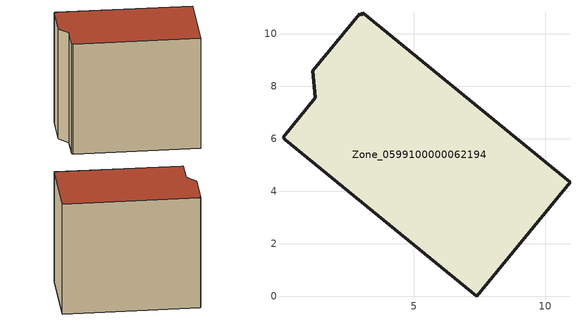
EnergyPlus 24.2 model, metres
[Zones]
Zone_0599100000062194
 floor ground (C_G): 3.04,10.8 10.94,4.34 7.39,0 0.1,5.96 0.01,6.05 1.23,7.56 1.15,8.59 2.94,10.76 2.98,10.71 z0
 wall outside (C_F): 2.94,10.76 1.15,8.59 1.23,7.56 0.01,6.05 0.1,5.96 7.39,0 10.94,4.34 3.04,10.8 2.98,10.71 2.94,10.76 z0:8.93
 roof outside (C_R): 2.98,10.71 2.94,10.76 1.15,8.59 1.23,7.56 0.01,6.05 0.1,5.96 7.39,0 10.94,4.34 3.04,10.8 z8.93
[BUILDING]
Pand.0599100000062194: North Axis=0; Terrain=City; Loads Convergence Tolerance Value=0.04; Temperature Convergence Tolerance Value=0.4; Solar Distribution=FullExterior; Maximum Number of Warmup Days=25; Minimum Number of Warmup Days=1
[Site:Location]
Rotterdam.The.Hague.AP_ZH_NLD Design_Conditions: Latitude=51.96; Longitude=4.45; Time Zone=1; Elevation=-4.5
[SITE:GROUNDTEMPERATURE:BUILDINGSURFACE]
18, 18, 18, 18, 18, 18, 18, 18, 18, 18, 18, 18
[MATERIAL] Thermal Absorptance=0.9; Solar Absorptance=0.7; Visible Absorptance=0.7
Name | Roughness | Thickness | Conductivity | Density | Specific Heat
G.TI.1946 | MediumSmooth | 0.15 | 1 | 540 | 1210
F.TI.1946 | Rough | 0.3 | 0.857143 | 1920 | 840
R.TI.1946 | MediumRough | 0.2 | 0.1 | 1500 | 1000
[CONSTRUCTION]
C_G: G.TI.1946
C_F: F.TI.1946
C_R: R.TI.1946
[ZONE]
Zone_0599100000062194: Type=1; Multiplier=1; Ceiling Height=Autocalculate; Volume=Autocalculate; Floor Area=autocalculate; Part of Total Floor Area=Yes
[ZONEINFILTRATION:DESIGNFLOWRATE]
Infil_Zone_0599100000062194: Zone or ZoneList or Space or SpaceList=Zone_0599100000062194; Schedule=AlwaysOn; Design Flow Rate Calculation Method=Flow/Area; Flow Rate per Floor Area=0.003; Constant Term Coefficient=1; Temperature Term Coefficient=0; Velocity Term Coefficient=0; Velocity Squared Term Coefficient=0
[HVACTEMPLATE:ZONE:IDEALLOADSAIRSYSTEM]
Zone_0599100000062194: Maximum Heating Supply Air Temperature=50; Minimum Cooling Supply Air Temperature=13; Maximum Heating Supply Air Humidity Ratio=0.0156; Minimum Cooling Supply Air Humidity Ratio=0.0077; Heating Limit=NoLimit; Cooling Limit=NoLimit; Dehumidification Control Type=ConstantSensibleHeatRatio; Cooling Sensible Heat Ratio=0.7; Dehumidification Setpoint=60; Humidification Control Type=None; Humidification Setpoint=30; Outdoor Air Method=None; Outdoor Air Flow Rate per Person=0.00944; Outdoor Air Flow Rate per Zone Floor Area=0; Outdoor Air Flow Rate per Zone=0; Demand Controlled Ventilation Type=None; Outdoor Air Economizer Type=NoEconomizer; Heat Recovery Type=None; Sensible Heat Recovery Effectiveness=0.7; Latent Heat Recovery Effectiveness=0.65
[ZONECONTROL:THERMOSTAT]
ThermostatControl_Zone_0599100000062194: Zone or ZoneList=Zone_0599100000062194; Control Type Schedule=DualSetpointControlType; Control 1=Thermostat_Zone_0599100000062194; Temperature Difference Between Cutout And Setpoint=0
[THERMOSTATSETPOINT:DUALSETPOINT]
Thermostat_Zone_0599100000062194: Heating Setpoint Temperature Schedule=HeatingSetpoint_Zone_0599100000062194; Cooling Setpoint Temperature Schedule=CoolingSetpoint_Zone_0599100000062194
[SCHEDULE:COMPACT]
HeatingSetpoint_Zone_0599100000062194: Through: 12/31, For: AllDays, Until: 24:00, 21
CoolingSetpoint_Zone_0599100000062194: Through: 12/31, For: AllDays, Until: 24:00, 24
DualSetpointControlType: Through: 12/31, For: AllDays, Until: 24:00, 4
AlwaysOn: Through: 12/31, For: AllDays, Until: 24:00, 1
